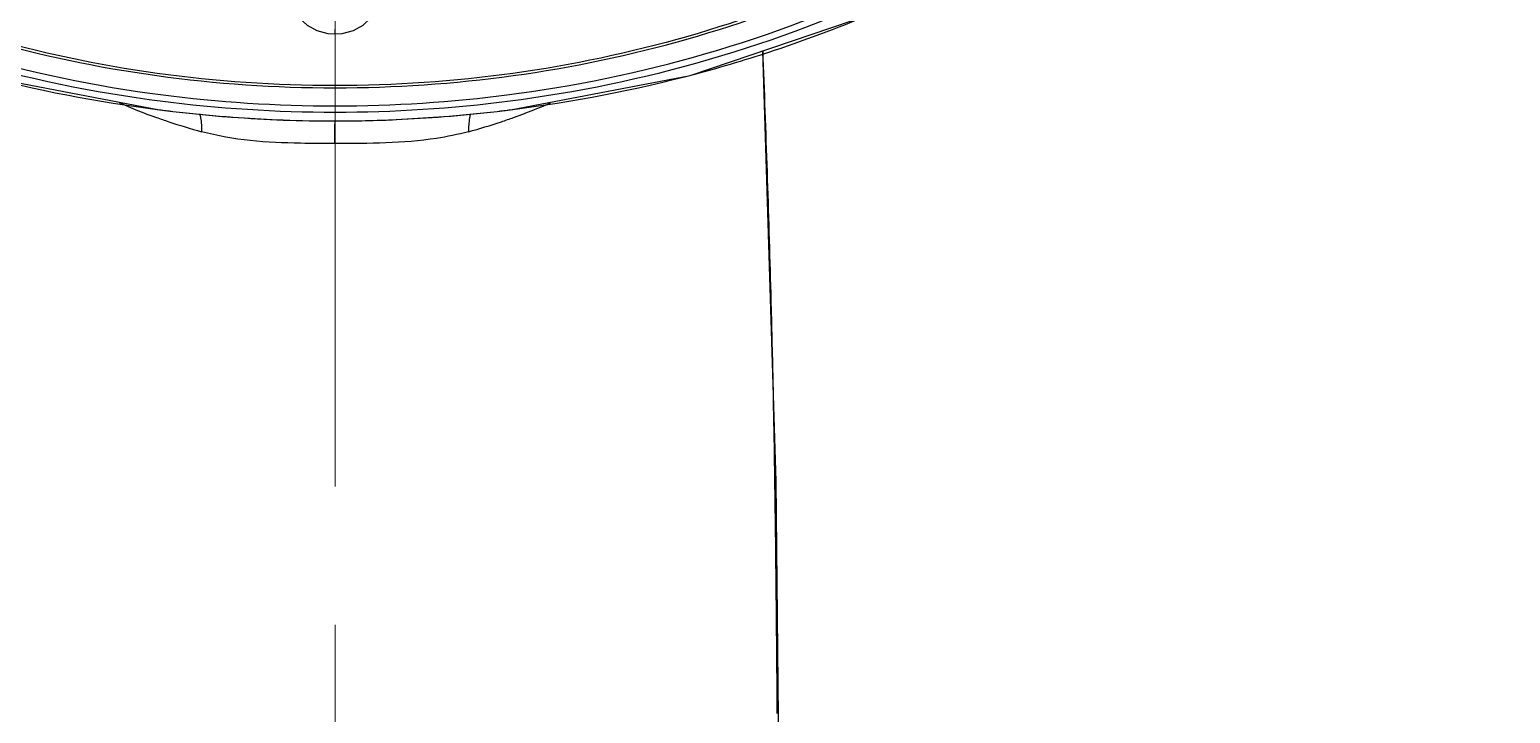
# Model space of a CAD drawing. Header units: millimetres. Extents: x 1122 to 8358, y -1894 to -296.
# Drawn here: x 7690.5 to 7741.5, y -656.1 to -632.6 of the extents above; entities that cross this region are included whole.
import ezdxf

# ---------------------------------------------------------------- set-up
doc = ezdxf.new("R2010")
doc.units = ezdxf.units.MM
doc.header["$LTSCALE"] = 3
doc.linetypes.add('DLB3013-CR2S_시공도$0$CENTER2', pattern=[28.575, 19.05, -3.175, 3.175, -3.175])
doc.layers.add('DEF_LAYER_ASSEM_MEMBER', color=7, linetype='Continuous')
doc.layers.add('DLB3013-CR2S_시공도$0$Cneter', color=1, linetype='DLB3013-CR2S_시공도$0$CENTER2', lineweight=13)

msp = doc.modelspace()

# ---------------------------------------------------------------- linework, layer by layer
at = {"layer": 'DEF_LAYER_ASSEM_MEMBER', "color": 9, "linetype": 'Continuous'}
for p, q in [((7700.988, -632.745), (7700.988, -632.573)), ((7694.942, -635.357), (7694.947, -635.355)), ((7695.398, -635.413), (7695.405, -635.41)), ((7706.572, -635.41), (7706.579, -635.413)), ((7707.035, -635.358), (7707.03, -635.354)), ((7700.988, -635.744), (7700.988, -635.741))]:
    msp.add_line(p, q, dxfattribs=at)
at = {"layer": 'DEF_LAYER_ASSEM_MEMBER', "color": 7, "linetype": 'Continuous'}
for p, q in [((7694.942, -635.358), (7695.398, -635.413)), ((7706.579, -635.413), (7707.036, -635.358))]:
    msp.add_line(p, q, dxfattribs=at)
for points in [[(7660.5, -605.321), (7660.579, -605.931), (7661.894, -611.362), (7664.259, -616.525), (7667.603, -621.294), (7671.85, -625.549), (7676.9, -629.193), (7682.597, -632.091), (7688.816, -634.189), (7694.942, -635.357)], [(7707.035, -635.357), (7713.219, -634.174), (7719.49, -632.045), (7725.226, -629.102), (7730.301, -625.4), (7734.549, -621.083), (7737.877, -616.246), (7740.2, -611.018), (7741.477, -605.323)], [(7699.506, -631.684), (7699.576, -631.903), (7699.76, -632.196), (7700.024, -632.44), (7700.357, -632.623), (7700.742, -632.727), (7700.988, -632.745)], [(7700.988, -632.745), (7701.236, -632.727), (7701.623, -632.622), (7701.957, -632.437), (7702.221, -632.191), (7702.404, -631.896)], [(7716.384, -667.897), (7716.187, -648.159), (7715.729, -633.322)], [(7695.398, -635.413), (7697.087, -635.583), (7699.203, -635.71), (7700.988, -635.744)], [(7700.988, -635.744), (7702.751, -635.71), (7704.917, -635.58), (7706.579, -635.413)]]:
    msp.add_lwpolyline(points, dxfattribs=at)
at = {"layer": 'DEF_LAYER_ASSEM_MEMBER', "color": 9, "linetype": 'Continuous'}
for centre, radius, start, end in [((7701.615, -589.708), 45.949, 288.4131, 293.1285), ((7701.419, -589.133), 46.557, 284.9424, 288.419), ((7700.87, -587.7), 48.021, 255.1781, 262.9147), ((7701.174, -588.052), 47.664, 277.0569, 284.8913), ((7700.923, -588.989), 46.444, 262.1512, 262.6237), ((7700.922, -589.233), 45.985, 262.1134, 262.5694), ((7700.987, -588.434), 47.003, 262.6326, 270.0014), ((7700.987, -588.677), 46.545, 262.5786, 270.0014), ((7700.99, -588.678), 46.544, 269.9985, 277.4216), ((7700.99, -588.434), 47.003, 269.9986, 277.3676), ((7701.054, -589.231), 45.987, 277.4308, 277.8378), ((7701.054, -588.989), 46.444, 277.3764, 277.8488), ((7701.733, -616.352), 20.466, 246.4295, 250.3046), ((7704.995, -554.525), 81.452, 262.91402, 263.23889), ((7700.996, -588.266), 47.475, 263.2368, 265.464), ((7700.981, -588.269), 47.471, 274.5548, 276.7633), ((7696.983, -554.533), 81.443, 276.76104, 277.08596), ((7700.114, -616.099), 20.748, 289.7946, 293.5781), ((7701.915, -615.849), 21, 250.3, 251.5214), ((7702.079, -615.346), 21.529, 251.5306, 254.6858), ((7701.027, -587.917), 47.825, 265.4608, 265.6797), ((7700.993, -588.362), 47.379, 265.6791, 269.9939), ((7700.987, -588.446), 47.295, 270.0017, 272.5565), ((7700.973, -588.227), 47.514, 272.5617, 274.5604), ((7700.305, -616.618), 20.195, 285.1521, 288.5131), ((7700.281, -616.547), 20.27, 288.5137, 289.7804)]:
    msp.add_arc(centre, radius, start, end, dxfattribs=at)
for points, start_tangent, end_tangent in [([(7700.988, -571.093), (7686.836, -573.294), (7680.373, -575.974), (7674.621, -579.595), (7669.778, -584.033), (7666.012, -589.135), (7663.453, -594.724), (7662.189, -600.608), (7662.264, -606.584), (7663.675, -612.445), (7666.373, -617.989), (7670.266, -623.025), (7675.218, -627.38), (7681.06, -630.902), (7694.58, -634.998)], (-1, 0), (0.990632, -0.136562)), ([(7707.396, -634.998), (7720.917, -630.902), (7726.759, -627.38), (7731.711, -623.025), (7735.604, -617.989), (7738.302, -612.445), (7739.713, -606.584), (7739.788, -600.608), (7738.524, -594.724), (7735.965, -589.135), (7732.199, -584.033), (7727.356, -579.595), (7721.604, -575.974), (7715.14, -573.294), (7700.988, -571.093)], (0.990632, 0.136562), (-1, 0)), ([(7700.988, -571.501), (7686.977, -573.68), (7680.577, -576.332), (7674.882, -579.917), (7670.086, -584.31), (7666.356, -589.36), (7663.821, -594.893), (7662.567, -600.718), (7662.638, -606.634), (7664.031, -612.437), (7666.699, -617.928), (7670.549, -622.916), (7675.449, -627.229), (7681.23, -630.72), (7694.612, -634.783)], (-1, 0), (0.990541, -0.137215)), ([(7707.326, -634.789), (7720.717, -630.735), (7726.504, -627.247), (7731.409, -622.935), (7735.266, -617.947), (7737.939, -612.457), (7739.337, -606.652), (7739.412, -600.734), (7738.161, -594.907), (7735.627, -589.371), (7731.898, -584.318), (7727.102, -579.923), (7721.406, -576.336), (7715.004, -573.681), (7700.988, -571.501)], (0.990658, 0.136371), (-1, 0)), ([(7700.988, -634.524), (7688.839, -632.827), (7678.04, -627.922)], (-1, 0), (-0.83663, 0.547769)), ([(7723.937, -627.922), (7713.138, -632.827), (7700.988, -634.524)], (-0.83663, -0.547769), (-1, 0)), ([(7716.076, -644.497), (7716.008, -641.68), (7715.731, -633.316)], (-0.021384, 0.999771), (-0.037804, 0.999285)), ([(7696.326, -635.5), (7696.355, -635.634), (7696.392, -636.11)], (0.257942, -0.96616), (0.000993, -1)), ([(7705.651, -635.501), (7705.622, -635.635), (7705.585, -636.111)], (-0.256761, -0.966475), (-0.000547, -1)), ([(7700.976, -636.52), (7700.984, -636.004), (7700.993, -635.74)], (0.010336, 0.999947), (0.078494, 0.996915)), ([(7700.988, -636.52), (7699.8, -636.511), (7698.066, -636.416), (7696.393, -636.111)], (-0.999998, -0.001903), (-0.965306, 0.26112)), ([(7705.584, -636.11), (7704.479, -636.341), (7700.988, -636.519)], (-0.965291, -0.261177), (-0.999998, 0.001899)), ([(7716.224, -656.149), (7716.199, -653.215), (7716.076, -644.497)], (-0.007874, 0.999969), (-0.021384, 0.999771))]:
    msp.add_spline(points, degree=3, dxfattribs=dict(at, start_tangent=start_tangent, end_tangent=end_tangent))
at = {"layer": 'DEF_LAYER_ASSEM_MEMBER', "color": 7, "linetype": 'Continuous'}
for points, start_tangent, end_tangent in [([(7677.974, -628.021), (7688.82, -632.908), (7700.984, -634.598)], (0.839042, -0.544067), (1, -0.00009)), ([(7700.984, -634.598), (7713.153, -632.909), (7724.003, -628.021)], (1, -0.00009), (0.839042, 0.544067))]:
    msp.add_spline(points, degree=3, dxfattribs=dict(at, start_tangent=start_tangent, end_tangent=end_tangent))
at = {"layer": 'DLB3013-CR2S_시공도$0$Cneter', "lineweight": 5, "ltscale": 0.5}
msp.add_open_spline([(7700.988, -541.898), (7700.988, -636.515), (7700.988, -994.301)], degree=1, knots=[0, 0, 0.9078632, 0.9993553, 0.9993553], dxfattribs=at)

doc.saveas('drawing.dxf')
